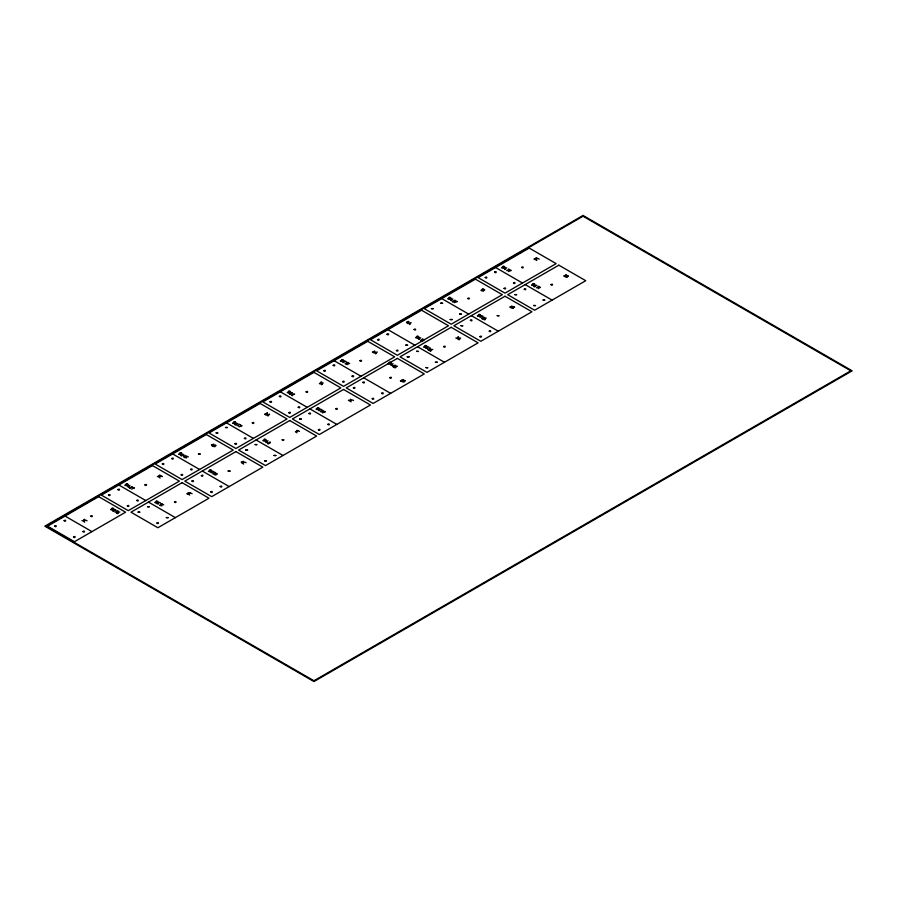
<?xml version="1.0" encoding="UTF-8"?>
<svg xmlns="http://www.w3.org/2000/svg" width="897" height="897" viewBox="0 0 897 897"><rect width="100%" height="100%" fill="white"/><g stroke="black" fill="none" stroke-linecap="round" stroke-linejoin="round"><path stroke-width="1.35" d="M267.968 416.017L269.582 414.156L266.353 415.087M321.518 384.791L323.133 382.929L319.904 383.86M375.608 353.878L377.222 352.016L373.993 352.947M409.492 324.49L411.106 322.617L407.877 323.559M459.029 339.896L460.643 338.034L457.414 338.965M124.829 485.176L127.251 483.786L126.174 483.786M178.649 454.106L181.071 452.705L179.994 452.705M447.749 298.746L450.171 297.344L449.094 297.344M501.569 267.676L503.991 266.274L502.914 266.274M232.603 423.115L235.025 421.713L233.949 421.713M340.243 360.964L342.665 359.574L341.589 359.574M406.935 323.01L408.012 322.393M287.231 392.505L289.653 391.103L288.576 391.103M344.549 360.964L345.894 361.435L342.934 362.523M127.923 486.97L129 486.342M450.843 300.529L451.92 299.912M504.663 269.459L505.74 268.842M346.702 362.209L348.047 362.68L345.087 363.767M508.296 269.066L509.642 269.537L506.682 270.625M183.896 457.134L184.973 456.517M454.476 301.381L455.284 300.293L453.938 300.45L454.476 301.381L452.593 301.538M133.171 487.508L134.516 487.979L131.556 489.067M240.676 425.29L242.022 425.75L239.062 426.837M456.091 301.078L457.436 301.538L454.476 302.625M509.911 269.997L511.256 270.468L508.296 271.556M211.86 445.775L212.937 445.147M319.366 383.546L321.788 382.156L320.711 382.156M480.96 290.415L483.382 289.013L482.306 289.013M110.645 509.563L113.067 508.173L111.99 508.173M415.58 337.586L418.002 336.196L416.926 336.196M117.911 512.209L117.103 513.297L118.449 513.14L117.911 512.209L119.794 512.052M418.675 339.38L419.751 338.752M420.693 340.546L423.115 339.144L422.038 339.144M388.02 363.61L390.442 362.209L389.365 362.209M391.114 365.393L392.191 364.776M208.384 471.273L210.806 469.882L209.73 469.882M316.024 409.133L318.446 407.731L317.37 407.731M423.664 346.982L426.086 345.592L425.01 345.592M477.35 315.834L479.772 314.432L478.695 314.432M154.833 502.499L157.255 501.109L156.179 501.109M531.573 284.999L533.995 283.598L532.919 283.598M262.877 440.595L265.299 439.194L264.223 439.194M393.94 365.471L393.133 366.559L394.478 366.402L393.94 365.471L395.824 365.314M481.655 315.834L483.001 316.305L480.041 317.392M212.69 471.273L214.035 471.744L211.075 472.831M320.33 409.133L321.675 409.593L318.715 410.68M395.555 366.402L394.747 367.49L396.093 367.344L395.555 366.402L397.438 366.256M265.972 442.378L267.048 441.761M483.001 317.538L482.194 318.626L483.539 318.48L483.001 317.538L484.885 317.392M538.032 286.233L539.377 286.704L536.417 287.791M159.677 505.303L162.099 503.901L161.023 503.901M324.097 411.308L325.443 411.768L322.483 412.855M430.93 349.628L430.123 350.716L431.468 350.559L430.93 349.628L432.814 349.471M269.605 443.23L270.412 442.143L269.066 442.299L269.605 443.23L267.721 443.387M484.212 319.792L485.288 319.175M538.032 288.722L540.454 287.32L539.377 287.32M188.314 492.767L187.507 493.855L188.852 493.709L188.314 492.767L190.198 492.621M241.596 462.942L242.672 462.325M295.416 431.872L297.838 430.47L296.761 430.47M506.682 267.822L504.26 268.607L505.605 269.38M452.862 298.903L450.44 299.676L451.785 300.45M408.954 321.384L406.532 322.158L407.877 322.931M420.693 337.743L418.271 338.517L419.617 339.301M486.23 318.166L483.808 318.94L485.154 319.713M393.133 363.767L390.711 364.541L392.056 365.314M213.878 444.138L211.457 444.923L212.802 445.697M185.914 455.508L183.493 456.281L184.838 457.055M267.99 440.752L265.568 441.526L266.914 442.299M129.942 485.333L127.52 486.118L128.865 486.892M243.614 461.316L241.192 462.09L242.538 462.863M503.722 267.362L505.067 267.519L504.529 266.588M565.188 275.345L566.534 275.491L565.996 274.56M533.726 284.685L535.072 284.842L534.534 283.912M449.902 298.432L451.247 298.589L450.709 297.658M479.503 315.52L480.848 315.677L480.31 314.746M417.733 337.283L419.078 337.429L418.54 336.498M457.414 337.407L458.759 337.564L458.221 336.633M425.817 346.679L427.163 346.825L426.624 345.894M342.396 360.661L343.742 360.807L343.203 359.876M390.173 363.296L391.518 363.453L390.98 362.523M289.383 392.191L290.729 392.348L290.191 391.417M318.177 408.819L319.523 408.976L318.984 408.045M321.945 410.994L323.29 411.151L322.752 410.221M234.756 422.801L236.102 422.958L235.563 422.027M265.03 440.281L266.375 440.438L265.837 439.508M180.802 453.792L182.147 453.949L181.609 453.019M210.537 470.97L211.883 471.116L211.344 470.185M214.305 473.145L215.65 473.291L215.112 472.36M215.919 474.076L217.265 474.233L216.726 473.291M126.982 484.873L128.327 485.03L127.789 484.088M156.986 502.197L158.332 502.354L157.794 501.412M112.798 509.261L114.143 509.406L113.605 508.476M83.578 520.025L84.923 520.182L84.385 519.251M214.876 445.955L216.121 445.596L215.224 444.923L212.802 446.314L214.843 446.695L214.148 445.54M567.263 276.534L568.507 276.141L567.61 275.491L565.188 276.893L567.229 277.263L566.534 276.119M513.443 307.604L514.665 307.144L513.79 306.572L511.368 307.963L513.409 308.344L512.714 307.189M483.517 290.336L484.795 289.899L483.92 289.327L481.498 290.718L483.539 291.099L482.844 289.944M404.132 381.27L405.422 380.877L404.536 380.261L402.114 381.662L404.166 382.032L403.459 380.877M539.22 259.11C538.536 257.719 534.365 259.648 536.798 260.5M533.973 259.031L535.049 259.648M563.574 275.962L565.188 276.276L565.458 275.491M502.107 267.979L503.722 268.293L503.991 267.519M532.112 285.302L533.726 285.616L533.995 284.842M533.592 286.311L534.668 286.939M495.593 267.497L522.503 283.037M525.193 284.596L552.104 300.125M510.83 307.66L509.754 307.032L512.333 306.696L511.772 305.866M448.287 299.06L449.902 299.363L450.171 298.589M477.888 316.148L479.503 316.45L479.772 315.677M452.189 301.459L453.265 302.087M481.521 318.401L482.597 319.018M441.773 298.578L468.683 314.107M471.374 315.666L498.284 331.206M458.311 338.707L459.477 339.38M455.799 338.034L457.414 338.337L457.683 337.564M408.774 323.301L409.94 323.974M416.118 337.9L417.733 338.214L418.002 337.429M422.308 341.477L421.231 340.849L423.799 340.512L423.249 339.683M429.315 347.453L428.239 346.825L427.163 347.453L427.701 348.384L425.817 348.227M424.203 347.296L425.817 347.61L426.086 346.825M427.835 349.55L428.912 350.166M429.45 350.48L430.526 351.097M387.953 329.648L414.863 345.188M417.553 346.735L444.464 362.276M374.89 352.689L376.056 353.362M373.455 352.633L372.378 352.016L374.957 351.669L374.397 350.85M388.558 363.924L390.173 364.227L390.442 363.453M392.46 366.335L393.536 366.951M394.075 367.265L395.151 367.882M400.365 380.81L401.441 381.427M349.662 363.61L348.585 362.982L347.509 363.61L348.047 364.541L346.164 364.384M340.782 361.278L342.396 361.592L342.665 360.807M334.133 360.717L361.043 376.258M363.733 377.805L390.644 393.346M353.541 400.488C352.869 399.098 348.675 401.06 351.119 401.878M320.801 383.602L321.967 384.275M349.505 400.948L348.428 400.331L351.007 399.995L350.447 399.165M287.769 392.819L289.383 393.133L289.653 392.348M316.563 409.436L318.177 409.75L318.446 408.976M320.33 411.611L321.945 411.925L322.214 411.151M289.249 393.828L290.325 394.445M291.402 395.072L292.478 395.689M280.312 391.787L307.223 407.328M309.913 408.886L336.824 424.416M299.452 431.401C298.802 430.022 294.564 431.939 297.03 432.803M267.25 414.829L268.416 415.502M264.604 414.235L265.68 414.851M240.407 424.819L239.331 424.203L238.254 424.819L238.793 425.75L236.909 425.604M233.142 423.429L234.756 423.732L235.025 422.958M263.415 440.898L265.03 441.212L265.299 440.438M234.622 424.438L235.698 425.055M267.317 443.309L268.394 443.937M226.493 422.868L253.403 438.398M256.094 439.956L283.004 455.497M246.036 462.706C245.397 461.327 241.125 463.267 243.614 464.108M188.336 456.909L187.26 456.281L186.184 456.909L186.722 457.84L184.838 457.683M179.187 454.42L180.802 454.734L181.071 453.949M208.923 471.587L210.537 471.9L210.806 471.116M212.69 473.762L214.305 474.076L214.574 473.291M214.305 474.692L215.919 475.006L216.188 474.233M180.667 455.429L181.743 456.046M172.673 453.938L199.583 469.479M202.274 471.026L229.184 486.566M160.866 475.679L159.789 475.062L158.713 475.679L158.982 476.767L157.367 476.453M162.48 476.61C161.752 475.231 157.637 477.182 160.058 478.011M192.081 493.709C191.33 492.318 187.226 494.281 189.659 495.099M186.834 493.63L187.91 494.247M160.485 502.97L159.408 502.354L158.332 502.97L158.601 504.058L156.986 503.744M163.714 504.832L162.637 504.215L161.561 504.832L162.099 505.762L160.215 505.605M125.367 485.49L126.982 485.804L127.251 485.03M155.372 502.813L156.986 503.127L157.255 502.354M129.269 487.901L130.345 488.517M118.853 485.008L145.763 500.548M148.454 502.096L175.364 517.636M118.449 511.279L117.372 510.651L116.296 511.279L116.834 512.209L114.951 512.052M111.183 509.877L112.798 510.191L113.067 509.406M112.663 510.886L113.74 511.503M116.431 513.062L117.507 513.678M87.076 520.798C86.426 519.43 82.176 521.336 84.654 522.2M81.963 520.652L83.578 520.955L83.847 520.182M65.032 516.078L91.943 531.618M407.182 356.804L409.088 356.86L407.182 356.804M416.6 351.366L418.507 351.422L416.612 351.31M426.019 367.68L427.925 367.736L426.053 367.568M435.437 362.242L437.344 362.298L435.437 362.242M431.401 308.646L433.307 308.703L431.412 308.59M440.819 303.208L442.726 303.264L440.853 303.096M450.238 319.523L452.144 319.579L450.238 319.523M459.656 314.085L461.563 314.141L459.668 314.028M228.141 471.048L230.036 471.116L228.141 471.048M245.722 450.025L247.628 450.081L245.722 450.025M255.14 444.587L257.047 444.643L255.152 444.531M264.559 460.901L266.465 460.957L264.593 460.789M273.977 455.463L275.884 455.519L273.977 455.463M282.14 439.866L284.035 439.934L282.174 439.754M497.218 315.699L499.124 315.766L497.252 315.587M114.558 510.158L113.235 510.909L115.859 509.922L114.558 510.158M131.164 487.161L129.841 487.923L132.464 486.936L131.164 487.161M182.562 454.689L181.239 455.452L183.863 454.465L182.562 454.689M236.516 423.698L235.193 424.46L237.817 423.474L236.516 423.698M291.144 393.088L289.821 393.85L292.444 392.864L291.144 393.088M293.297 394.332L291.974 395.095L294.597 394.108L293.297 394.332M535.487 285.582L534.163 286.345L536.787 285.358L535.487 285.582M216.121 432.926L218.027 432.993L216.132 432.881M225.539 427.488L227.446 427.555L225.551 427.443M234.958 443.802C237.066 445.764 237.133 441.885 234.958 443.802M244.376 438.364C246.395 440.36 246.608 436.469 244.376 438.364M138.082 512.165L139.988 512.232L138.116 512.064M147.5 506.727L149.407 506.794L147.512 506.67M156.919 523.041C158.948 525.048 158.993 521.168 156.919 523.041M166.337 517.603L168.244 517.67L166.349 517.547M198.461 453.994L200.367 454.073L198.495 453.904M514.822 294.653L516.728 294.732L514.856 294.552M524.24 289.215C526.247 291.222 526.461 287.309 524.24 289.215M533.659 305.529L535.565 305.608L533.67 305.473M543.077 300.091L544.984 300.17L543.089 300.035M461.002 325.723L462.908 325.802L461.013 325.667M470.42 320.285C472.45 322.281 472.607 318.435 470.42 320.285M479.839 336.599C481.633 338.629 482.351 334.738 479.839 336.599M489.257 331.161C491.433 333.135 491.119 329.289 489.257 331.161M521.662 267.396C523.669 269.403 523.859 265.512 521.662 267.396M299.542 418.933L301.448 419.034L299.564 418.877M308.96 413.495C311.237 415.446 310.788 411.588 308.96 413.495M318.379 429.809C320.151 431.872 320.879 427.925 318.379 429.809M327.797 424.371C330.018 426.344 329.692 422.487 327.797 424.371M377.592 339.694C379.285 341.779 380.048 337.855 377.592 339.694M387.011 334.256C388.681 336.341 389.533 332.406 387.011 334.256M396.429 350.57C398.66 352.532 398.279 348.675 396.429 350.57M405.848 345.132L407.731 345.233L405.881 345.02M550.971 284.652C552.63 286.704 553.494 282.88 550.982 284.596M414.078 329.502C416.006 331.52 416.32 327.719 414.089 329.446M467.786 298.466C469.736 300.529 469.938 296.571 467.786 298.466M54.672 526.124C56.444 528.187 57.128 524.285 54.672 526.124M64.091 520.686C65.997 522.682 66.468 518.915 64.102 520.63M73.509 537C75.359 539.03 76.043 535.105 73.509 537M82.928 531.562C84.867 533.592 85.17 529.69 82.928 531.562M90.821 516.134C92.952 518.141 92.739 514.25 90.821 516.134M306.079 391.843C308.108 393.85 308.299 389.96 306.079 391.843M191.913 481.072C193.752 483.091 194.313 479.267 191.924 481.016M201.332 475.634C203.07 477.697 203.832 473.784 201.332 475.634M210.75 491.948C212.656 493.944 213.116 490.154 210.761 491.892M220.169 486.51C221.794 488.551 222.837 484.75 220.18 486.454M174.466 502.017C176.474 504.013 176.698 500.167 174.466 502.017M443.6 346.634C445.304 348.664 446.235 344.829 443.611 346.578M389.78 377.693C391.552 379.779 392.247 375.843 389.78 377.693M353.373 387.84C355.246 389.87 355.694 386.069 353.384 387.784M362.792 382.402C364.563 384.465 365.303 380.53 362.792 382.402M372.21 398.717C374.374 400.712 374.228 396.855 372.21 398.717M381.629 393.278C383.266 395.342 384.252 391.529 381.64 393.222M269.952 401.822C271.556 403.897 272.654 400.062 269.963 401.778M279.371 396.396C281.557 398.335 281.445 394.557 279.382 396.339M288.789 412.698C290.527 414.762 291.357 410.86 288.789 412.698M298.208 407.26C300.394 409.256 300.192 405.41 298.208 407.26M162.312 463.973C164.252 465.958 164.521 462.247 162.346 463.872M171.731 458.535C173.39 460.643 174.231 456.708 171.731 458.535M181.149 474.849C183.246 476.879 183.078 472.977 181.149 474.849M190.568 469.411C192.384 471.441 192.978 467.64 190.579 469.366M252.281 422.902C254.008 424.92 254.748 421.231 252.326 422.79M323.772 370.753C325.376 372.816 326.43 369.015 323.783 370.696M333.191 365.314C334.727 367.411 335.826 363.577 333.202 365.258M342.609 381.629C344.482 383.692 344.919 379.801 342.609 381.629M352.028 376.191C353.62 378.254 354.707 374.464 352.039 376.135M485.232 277.532C486.813 279.606 487.923 275.783 485.243 277.476M494.651 272.094C496.176 274.19 497.308 270.367 494.662 272.038M504.069 288.408C505.964 290.471 506.345 286.58 504.069 288.408M513.488 282.97C515.36 284.999 515.775 281.221 513.499 282.914M108.492 495.043C110.163 497.084 111.172 493.26 108.503 494.987M117.911 489.605C119.794 491.612 120.299 487.856 117.922 489.549M127.329 505.908C129.235 507.96 129.572 504.114 127.329 505.908M136.748 500.47C138.665 502.533 138.979 498.687 136.748 500.47M144.922 484.907C146.592 487.004 147.5 483.079 144.922 484.907M335.792 408.864C337.575 410.927 338.203 407.115 335.803 408.808M359.977 360.706C361.637 362.825 362.534 358.935 359.977 360.706M583.05 215.459L44.85 526.18L313.95 681.541L852.15 370.82L583.05 215.459M583.05 216.233L46.196 526.18L313.95 680.767L850.804 370.82L583.05 216.233M98.67 496.658L47.541 526.18L74.451 541.721L125.58 512.198L98.67 496.658M152.49 465.588L101.361 495.11L128.271 510.651L179.4 481.128L152.49 465.588M206.31 434.518L155.181 464.041L182.091 479.57L233.22 450.059L206.31 434.518M260.13 403.448L209.001 432.959L235.911 448.5L287.04 418.977L260.13 403.448M313.95 372.367L262.821 401.89L289.731 417.43L340.86 387.908L313.95 372.367M367.77 341.297L316.641 370.82L343.551 386.349L394.68 356.838L367.77 341.297M421.59 310.227L370.461 339.75L397.371 355.279L448.5 325.768L421.59 310.227M475.41 279.158L424.281 308.669L451.191 324.209L502.32 294.687L475.41 279.158M529.23 248.077L478.101 277.599L505.011 293.14L556.14 263.617L529.23 248.077M267.351 413.012L265.176 414.268L267.351 413.012M536.72 257.798L534.545 259.054L536.72 257.798M182.091 482.676L130.962 512.198L157.872 527.739L209.001 498.216L182.091 482.676M235.911 451.606L184.782 481.128L211.692 496.658L262.821 467.146L235.911 451.606M289.731 420.536L238.602 450.059L265.512 465.588L316.641 436.065L289.731 420.536M343.551 389.466L292.422 418.977L319.332 434.518L370.461 404.995L343.551 389.466M397.371 358.385L346.242 387.908L373.152 403.448L424.281 373.926L397.371 358.385M451.191 327.315L400.062 356.838L426.972 372.367L478.101 342.856L451.191 327.315M505.011 296.245L453.882 325.768L480.792 341.297L531.921 311.775L505.011 296.245M558.831 265.176L507.702 294.687L534.612 310.227L585.741 280.705L558.831 265.176M430.571 348.328L428.407 349.572L430.571 348.328M403.112 379.577L400.937 380.833L403.112 379.577"/></g></svg>
